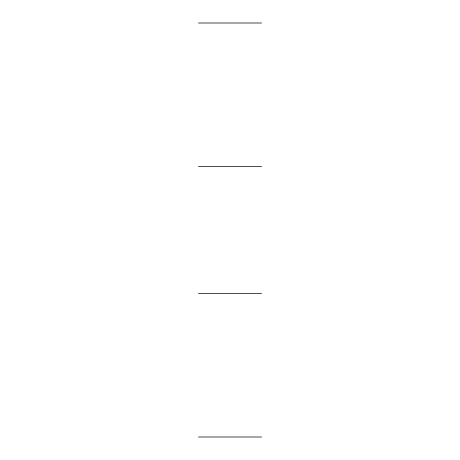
<?xml version="1.0" encoding="UTF-8"?>
<svg xmlns="http://www.w3.org/2000/svg" width="460" height="460" viewBox="0 0 460 460"><rect width="100%" height="100%" fill="white"/><g stroke="black" fill="none" stroke-linecap="round" stroke-linejoin="round"><path stroke-width="0.69" d="M198.444 23L261.556 23M198.444 166.347L261.556 166.347M198.444 293.652L261.556 293.652M198.444 437L261.556 437"/></g></svg>
